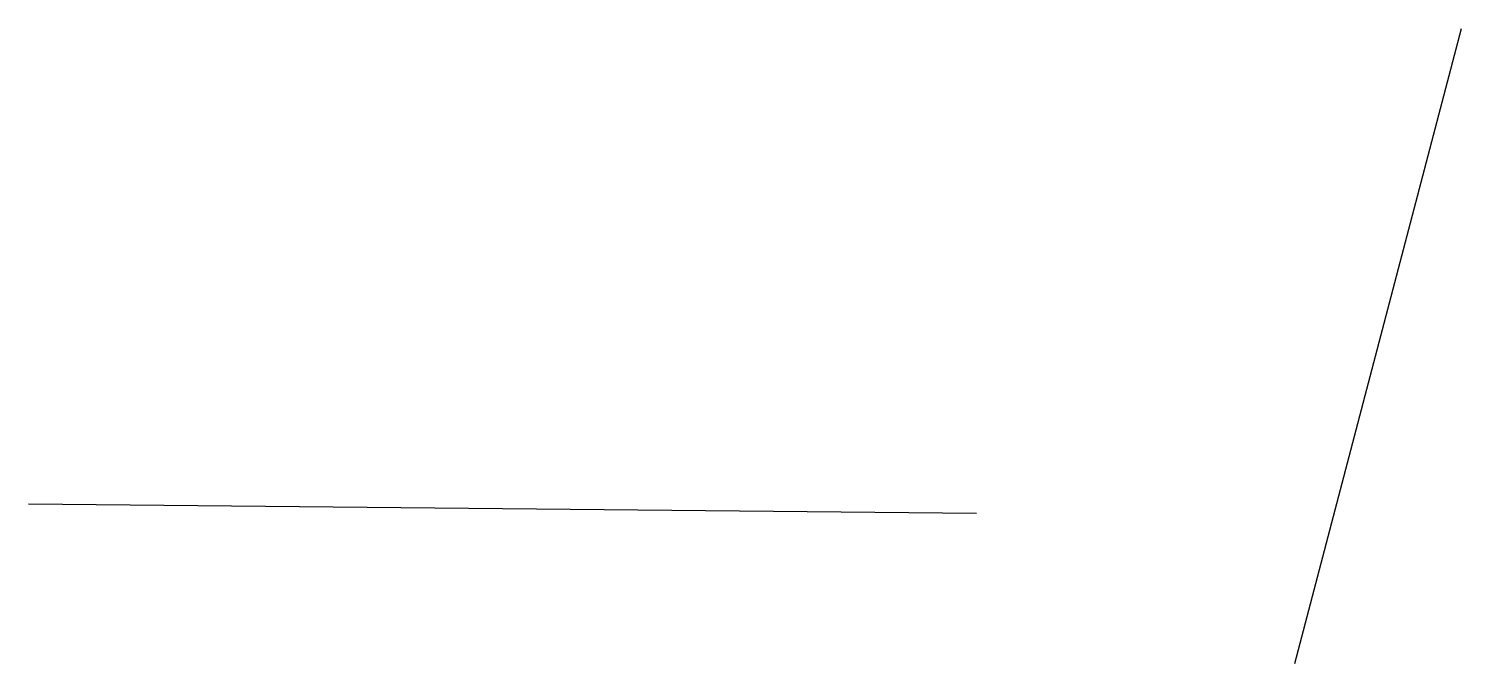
# Paper-space layout 'Layout1' of a CAD drawing. Extents: x 6.17 to 10.86, y 6.49 to 8.57.
import ezdxf

# ---------------------------------------------------------------- set-up
doc = ezdxf.new("R2010")
doc.units = 0
doc.header["$LTSCALE"] = 0.4
doc.layers.add('DIM-TXT', color=7, linetype='CONTINUOUS')

psp = doc.layouts.get("Layout1")

# ---------------------------------------------------------------- linework, layer by layer
at = {"layer": 'DIM-TXT', "color": 0, "linetype": 'CONTINUOUS'}
for p, q in [((10.3162, 6.4933), (10.8609, 8.5689)), ((9.2747, 6.9836), (6.1742, 7.0135))]:
    psp.add_line(p, q, dxfattribs=at)

doc.saveas('drawing.dxf')
